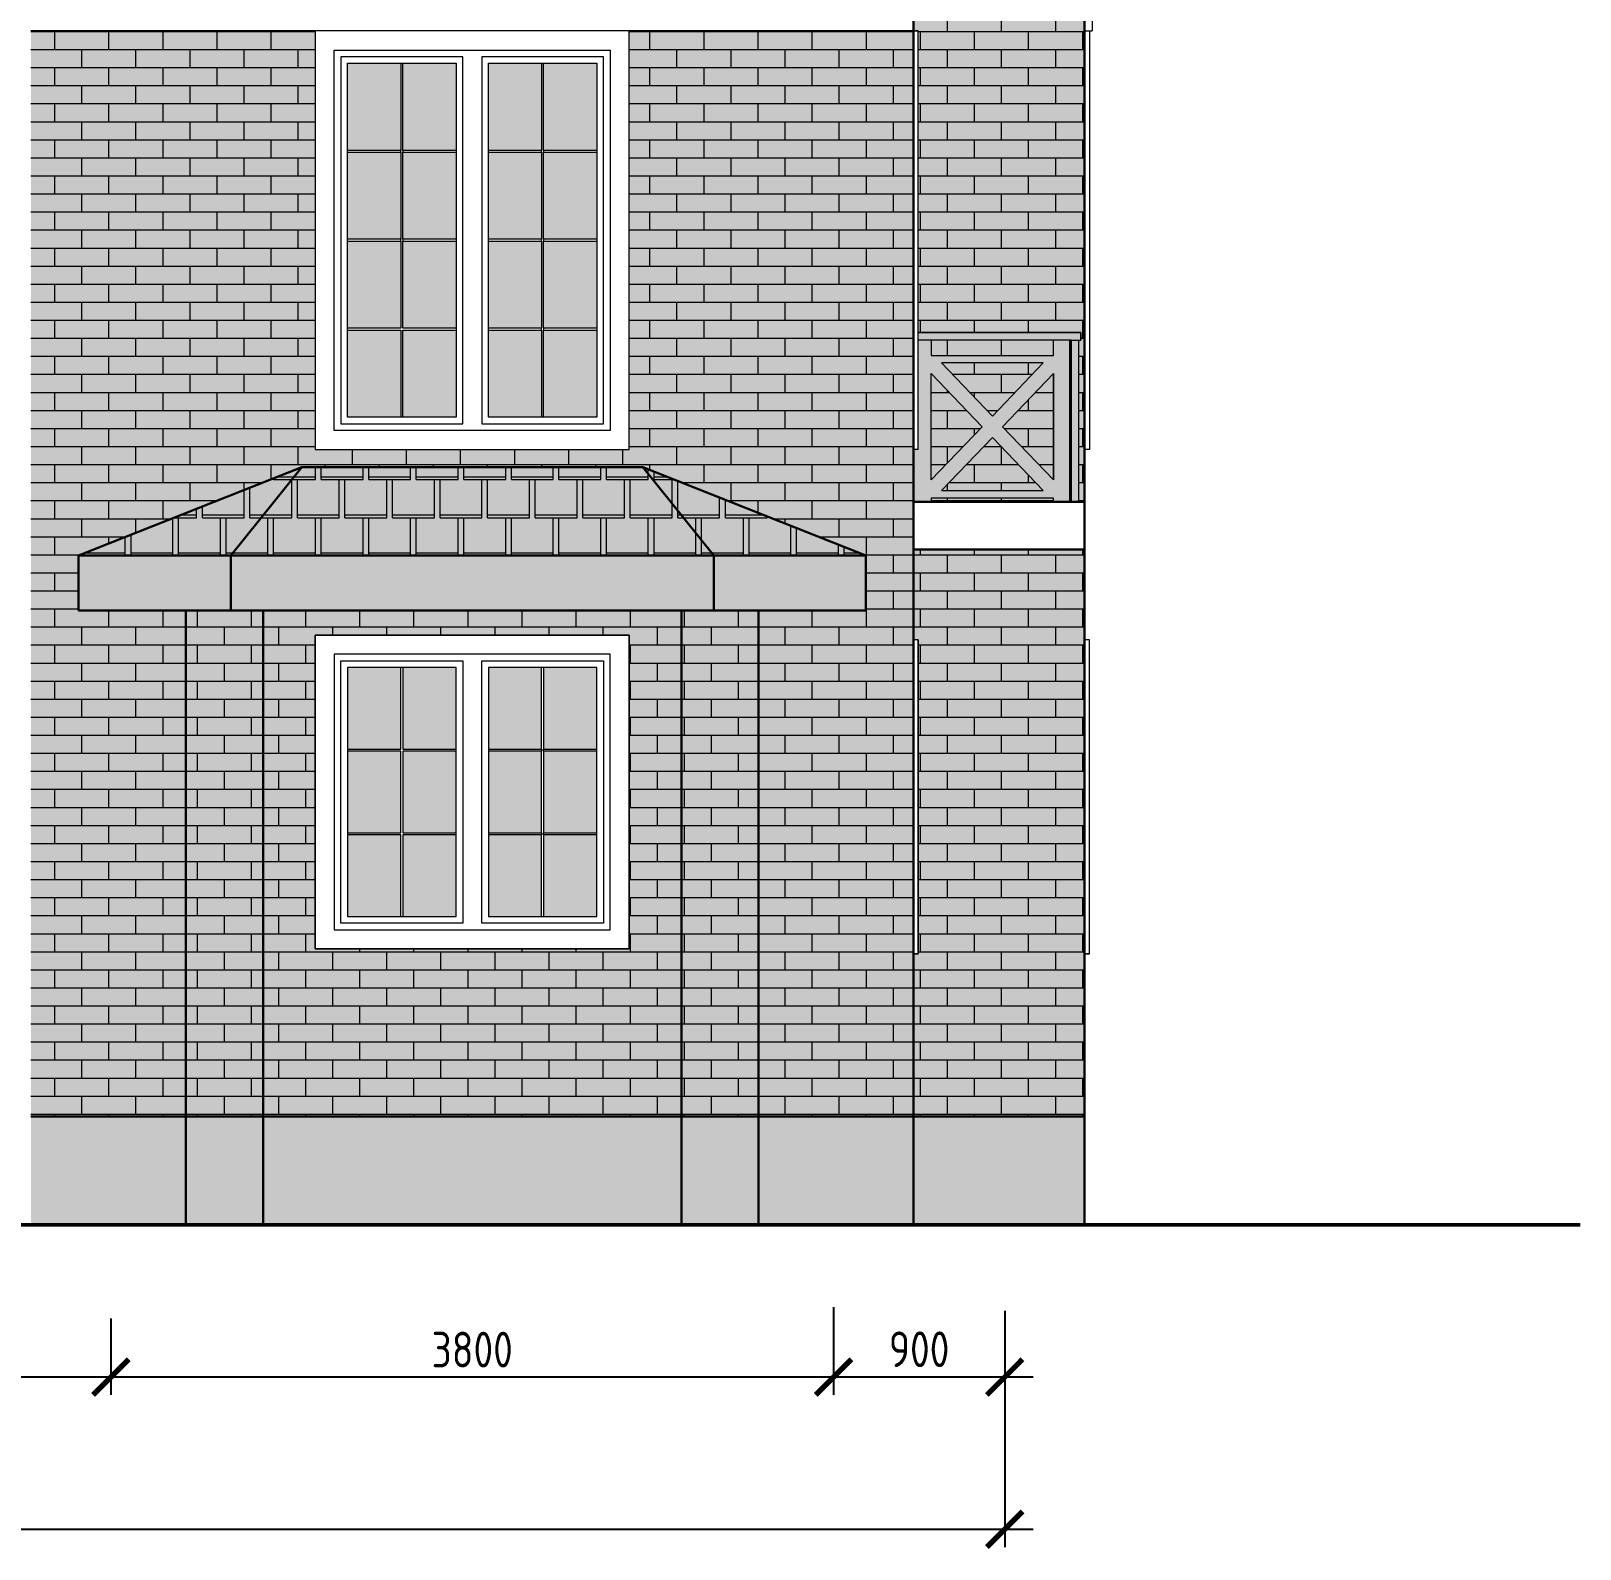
# Model space of a CAD drawing. Header units: millimetres. Extents: x -56498 to 234605, y -296269 to -29969.
# Drawn here: x 216364 to 224509, y -167620 to -159642 of the extents above; entities that cross this region are included whole.
import ezdxf

# ---------------------------------------------------------------- set-up
doc = ezdxf.new("R2010")
doc.units = ezdxf.units.MM
doc.header["$LTSCALE"] = 100
doc.header["$PDMODE"] = 35
for name, color, linetype, lineweight in [('0.3', 7, 'Continuous', 30), ('0.5', 7, 'Continuous', 50), ('Розміри 0.09', 5, 'Continuous', 9), ('Тонкі 0.18', 142, 'Continuous', 18), ('Штрихування 0.09', 253, 'Continuous', 9)]:
    doc.layers.add(name, color=color, linetype=linetype, lineweight=lineweight)
doc.styles.add('GOST 2.304', font='CS_Gost2304.shx')
doc.dimstyles.new('SPDS', dxfattribs={"dimscale": 100, "dimtxt": 2.5, "dimasz": 2.5, "dimexe": 1.25, "dimexo": 0.625, "dimtad": 1, "dimrnd": 0.001, "dimtxsty": 'GOST 2.304', "dimblk": 'ARCHTICK', "dimcen": 2.5, "dimdle": 2, "dimadec": 0, "dimazin": 2, "dimtfac": 0.75, "dimtmove": 1, "dimatfit": 3, "dimfxl": 0, "dimtolj": 1, "dimarcsym": 0})
pattern_1 = [(0, (0.001, -59400), (0, 94.83852), []), (90, (0.001, -59400), (-142.24, 94.83852), [94.83852, -94.83852])]

# ---------------------------------------------------------------- blocks, each defined once
blk = doc.blocks.new('_ArchTick')
at = {"color": 0, "linetype": 'ByBlock', "const_width": 0.15}
blk.add_lwpolyline([(-0.5, -0.5), (0.5, 0.5)], dxfattribs=at)
blk = doc.blocks.new('*D315')
at = {"layer": 'Defpoints', "color": 0, "transparency": 16777216}
for p in [(220584.1, -166302.3), (221484.1, -166320.8), (220584.1, -166716.6)]:
    blk.add_point(p, dxfattribs=at)
at = {"layer": 'Розміри 0.09', "color": 0, "lineweight": -2, "transparency": 16777216}
for p, q in [((220584.1, -166349.2), (220584.1, -166810.3)), ((221484.1, -166367.7), (221484.1, -166810.3)), ((221634.1, -166716.6), (220434.1, -166716.6))]:
    blk.add_line(p, q, dxfattribs=at)
at = {"layer": 'Розміри 0.09', "color": 0, "lineweight": -2, "transparency": 16777216, "xscale": 187.5, "yscale": 187.5, "zscale": 187.5, "rotation": 180}
blk.add_blockref('_ArchTick', (220584.1, -166716.6), dxfattribs=at)
at = {"layer": 'Розміри 0.09', "color": 0, "lineweight": -2, "transparency": 16777216, "xscale": 187.5, "yscale": 187.5, "zscale": 187.5}
blk.add_blockref('_ArchTick', (221484.1, -166716.6), dxfattribs=at)
at = {"layer": 'Розміри 0.09', "color": 0, "transparency": 16777216, "insert": (221034.1, -166570.5), "char_height": 187.5, "attachment_point": 5, "style": 'GOST 2.304'}
blk.add_mtext('\\A1;900', dxfattribs=at)
blk = doc.blocks.new('*D316')
at = {"layer": 'Defpoints', "color": 0, "transparency": 16777216}
for p in [(220584.1, -166302.3), (216784.1, -166362.5), (216784.1, -166716.6)]:
    blk.add_point(p, dxfattribs=at)
at = {"layer": 'Розміри 0.09', "color": 0, "lineweight": -2, "transparency": 16777216}
for p, q in [((220584.1, -166349.2), (220584.1, -166810.3)), ((216784.1, -166409.3), (216784.1, -166810.3)), ((220734.1, -166716.6), (216634.1, -166716.6))]:
    blk.add_line(p, q, dxfattribs=at)
at = {"layer": 'Розміри 0.09', "color": 0, "lineweight": -2, "transparency": 16777216, "xscale": 187.5, "yscale": 187.5, "zscale": 187.5, "rotation": 180}
blk.add_blockref('_ArchTick', (216784.1, -166716.6), dxfattribs=at)
at = {"layer": 'Розміри 0.09', "color": 0, "lineweight": -2, "transparency": 16777216, "xscale": 187.5, "yscale": 187.5, "zscale": 187.5}
blk.add_blockref('_ArchTick', (220584.1, -166716.6), dxfattribs=at)
at = {"layer": 'Розміри 0.09', "color": 0, "transparency": 16777216, "insert": (218684.1, -166572.1), "char_height": 187.5, "attachment_point": 5, "style": 'GOST 2.304'}
blk.add_mtext('\\A1;3800', dxfattribs=at)
blk = doc.blocks.new('*D317')
at = {"layer": 'Defpoints', "color": 0, "transparency": 16777216}
for p in [(214484.1, -166226.5), (216784.1, -166362.5), (214484.1, -166716.6)]:
    blk.add_point(p, dxfattribs=at)
at = {"layer": 'Розміри 0.09', "color": 0, "lineweight": -2, "transparency": 16777216}
for p, q in [((214484.1, -166273.4), (214484.1, -166810.3)), ((216784.1, -166409.3), (216784.1, -166810.3)), ((216934.1, -166716.6), (214334.1, -166716.6))]:
    blk.add_line(p, q, dxfattribs=at)
at = {"layer": 'Розміри 0.09', "color": 0, "lineweight": -2, "transparency": 16777216, "xscale": 187.5, "yscale": 187.5, "zscale": 187.5, "rotation": 180}
blk.add_blockref('_ArchTick', (214484.1, -166716.6), dxfattribs=at)
at = {"layer": 'Розміри 0.09', "color": 0, "lineweight": -2, "transparency": 16777216, "xscale": 187.5, "yscale": 187.5, "zscale": 187.5}
blk.add_blockref('_ArchTick', (216784.1, -166716.6), dxfattribs=at)
at = {"layer": 'Розміри 0.09', "color": 0, "transparency": 16777216, "insert": (215634.1, -166564.8), "char_height": 187.5, "attachment_point": 5, "style": 'GOST 2.304'}
blk.add_mtext('\\A1;2300', dxfattribs=at)
blk = doc.blocks.new('*D321')
at = {"layer": 'Defpoints', "color": 0, "transparency": 16777216}
for p in [(207484.1, -166651), (221484.1, -166651), (221484.1, -167516.6)]:
    blk.add_point(p, dxfattribs=at)
at = {"layer": 'Розміри 0.09', "color": 0, "lineweight": -2, "transparency": 16777216}
for p, q in [((207484.1, -166697.9), (207484.1, -167610.3)), ((221484.1, -166697.9), (221484.1, -167610.3)), ((207334.1, -167516.6), (221634.1, -167516.6))]:
    blk.add_line(p, q, dxfattribs=at)
at = {"layer": 'Розміри 0.09', "color": 0, "lineweight": -2, "transparency": 16777216, "xscale": 187.5, "yscale": 187.5, "zscale": 187.5, "rotation": 180}
blk.add_blockref('_ArchTick', (207484.1, -167516.6), dxfattribs=at)
at = {"layer": 'Розміри 0.09', "color": 0, "lineweight": -2, "transparency": 16777216, "xscale": 187.5, "yscale": 187.5, "zscale": 187.5}
blk.add_blockref('_ArchTick', (221484.1, -167516.6), dxfattribs=at)
at = {"layer": 'Розміри 0.09', "color": 0, "transparency": 16777216, "insert": (213736.7, -167376), "char_height": 187.5, "attachment_point": 5, "style": 'GOST 2.304'}
blk.add_mtext('\\A1;14000', dxfattribs=at)

msp = doc.modelspace()

# ---------------------------------------------------------------- hatches: boundary and pattern name
at = {"layer": 'Тонкі 0.18', "ltscale": 0.75, "true_color": 0xf4ebd8}
h = msp.add_hatch(color=254, dxfattribs=at)
h.paths.add_polyline_path([(221834.137, -161266.617), (221824.157, -161266.617), (221824.157, -162116.595), (221834.137, -162116.595)], flags=16)
h.paths.add_polyline_path([(221740.342, -162096.587), (221097.962, -162096.587), (221097.962, -162116.595), (221740.342, -162116.595)], flags=17)
h.paths.add_polyline_path([(221904.131, -159301.809), (221509.117, -159301.809), (221509.117, -159394.328), (221004.106, -158572.014), (221004.106, -159521.588), (221004.106, -159641.645), (221029.093, -159641.645), (221029.093, -160466.625), (221904.131, -160466.625)])
h.paths.add_polyline_path([(221904.131, -160466.625), (221029.093, -160466.625), (221029.093, -161226.623), (221824.157, -161226.623), (221884.11, -161226.623), (221884.11, -161266.617), (221874.131, -161266.617), (221874.131, -162116.595), (221904.131, -162116.595)])
h.paths.add_polyline_path([(221740.342, -161442.351), (221472.615, -161721.634), (221740.342, -162000.841)], flags=17)
h.paths.add_polyline_path([(221686.917, -161386.599), (221151.387, -161386.599), (221419.114, -161665.882)], flags=17)
h.paths.add_polyline_path([(221740.342, -161266.617), (221097.962, -161266.617), (221097.962, -161346.605), (221740.342, -161346.605)], flags=16)
h.paths.add_polyline_path([(221365.689, -161721.634), (221097.962, -161442.351), (221097.962, -162000.841)], flags=17)
h.paths.add_polyline_path([(221419.114, -161777.385), (221151.387, -162056.593), (221686.917, -162056.593)], flags=17)
h.paths.add_polyline_path([(221904.131, -162366.591), (221004.106, -162366.591), (221004.106, -162841.616), (221029.093, -162841.616), (221029.093, -163641.586), (221904.131, -163641.586)])
h.paths.add_polyline_path([(221904.131, -163641.586), (221029.093, -163641.586), (221029.093, -164491.575), (221029.093, -164491.65), (221004.106, -164491.65), (221004.106, -165346.592), (221904.131, -165346.592)])
h = msp.add_hatch(color=254, dxfattribs=at)
h.paths.add_polyline_path([(221004.106, -159641.645), (219509.117, -159641.645), (219509.117, -160466.625), (221004.106, -160466.625)])
h.paths.add_polyline_path([(221004.106, -160466.625), (219509.117, -160466.625), (219509.117, -161841.616), (217859.158, -161841.616), (217859.083, -161841.616), (217859.083, -160466.625), (216364.106, -160466.625), (216364.106, -165346.592), (217179.145, -165346.592), (217179.145, -165316.592), (217179.145, -162686.817), (216614.095, -162686.817), (216614.095, -162398.08), (217787.649, -161933.459), (219580.551, -161933.459), (220754.106, -162398.08), (220754.106, -162686.817), (220189.067, -162686.817), (220189.067, -165346.592), (221004.106, -165346.592)])
h.paths.add_polyline_path([(217859.083, -159641.645), (216364.106, -159641.645), (216364.106, -160466.625), (217859.083, -160466.625)])
at = {"layer": 'Тонкі 0.18', "ltscale": 0.75, "true_color": 0xa64f21}
h = msp.add_hatch(color=34, dxfattribs=at)
h.paths.add_polyline_path([(219580.551, -161933.459), (217787.649, -161933.459), (217414.095, -162398.08), (217454.266, -162398.08), (219913.935, -162398.08), (219954.106, -162398.08)])
h.paths.add_polyline_path([(217787.649, -161933.459), (216614.095, -162398.08), (217414.095, -162398.08)])
h.paths.add_polyline_path([(219580.551, -161933.459), (219954.106, -162398.08), (220754.106, -162398.08)])
at = {"layer": 'Тонкі 0.18', "ltscale": 0.75, "true_color": 0xf4ebd8}
h = msp.add_hatch(color=254, dxfattribs=at)
h.paths.add_polyline_path([(217584.147, -162686.817), (217179.145, -162686.817), (217179.145, -163641.586), (217584.147, -163641.586)])
h.paths.add_polyline_path([(220189.067, -162686.817), (219784.065, -162686.817), (219784.065, -163641.586), (220189.067, -163641.586)])
h.paths.add_polyline_path([(219784.065, -162686.817), (217584.147, -162686.817), (217584.147, -163641.586), (217859.083, -163641.586), (217859.083, -162816.569), (219509.117, -162816.569), (219509.117, -163641.586), (219784.065, -163641.586)])
h.paths.add_polyline_path([(219784.065, -163641.586), (219509.117, -163641.586), (219509.117, -164466.528), (219509.117, -164466.603), (217859.083, -164466.603), (217859.083, -163641.586), (217584.147, -163641.586), (217584.147, -165316.592), (217584.147, -165346.592), (219784.065, -165346.592)])
h.paths.add_polyline_path([(220189.067, -163641.586), (219784.065, -163641.586), (219784.065, -165346.592), (220189.067, -165346.592)])
h.paths.add_polyline_path([(217584.147, -163641.586), (217179.145, -163641.586), (217179.145, -165316.592), (217179.145, -165346.592), (217584.147, -165346.592), (217584.147, -165316.592)])
at = {"layer": 'Тонкі 0.18', "ltscale": 0.75, "true_color": 0xcfd0cf}
h = msp.add_hatch(color=254, dxfattribs=at)
h.paths.add_polyline_path([(221904.131, -165346.592), (221004.106, -165346.592), (221004.106, -165916.577), (221904.131, -165916.577)])
h.paths.add_polyline_path([(221004.106, -165346.592), (220189.067, -165346.592), (220189.067, -165916.577), (221004.106, -165916.577)])
h.paths.add_polyline_path([(220189.067, -165346.592), (219784.065, -165346.592), (219784.065, -165916.577), (220189.067, -165916.577)])
h.paths.add_polyline_path([(219784.065, -165346.592), (217584.147, -165346.592), (217584.147, -165916.577), (219784.065, -165916.577)])
h.paths.add_polyline_path([(217584.147, -165346.592), (217179.145, -165346.592), (217179.145, -165916.577), (217584.147, -165916.577)])
h.paths.add_polyline_path([(217179.145, -165346.592), (216364.106, -165346.592), (216364.106, -165916.577), (216559.091, -165916.577), (217179.145, -165916.577)])
h.paths.add_polyline_path([(215014.106, -165346.592), (213954.154, -165346.592), (213954.154, -165741.594), (213954.154, -165916.577), (215014.106, -165916.577)])
h.paths.add_polyline_path([(212604.154, -165346.592), (211789.115, -165346.592), (211789.115, -165916.577), (212604.154, -165916.577)])
h.paths.add_polyline_path([(211789.115, -165346.592), (211384.113, -165346.592), (211384.113, -165916.577), (211789.115, -165916.577)])
h.paths.add_polyline_path([(211384.113, -165346.592), (209184.195, -165346.592), (209184.195, -165916.577), (211384.113, -165916.577)])
h.paths.add_polyline_path([(209184.195, -165346.592), (208779.193, -165346.592), (208779.193, -165916.577), (209184.195, -165916.577)])
h.paths.add_polyline_path([(208779.193, -165346.592), (207964.154, -165346.592), (207964.154, -165916.577), (208779.193, -165916.577)])
h.paths.add_polyline_path([(207964.154, -165346.592), (207064.129, -165346.592), (207064.129, -165916.577), (207964.154, -165916.577)])
at = {"layer": 'Штрихування 0.09', "ltscale": 0.75}
h = msp.add_hatch(dxfattribs=at)
h.set_pattern_fill('AR-BRSTD', color=256, scale=1.4, style=0)
h.set_pattern_definition(pattern_1)
h.paths.add_polyline_path([(221740.342, -162096.587), (221097.962, -162096.587), (221097.962, -162116.595), (221740.342, -162116.595)], flags=17)
h.paths.add_polyline_path([(221904.131, -159301.809), (221509.117, -159301.809), (221509.117, -159394.328), (221004.106, -158572.014), (221004.106, -159521.588), (221004.106, -159641.645), (221029.093, -159641.645), (221029.093, -160466.625), (221904.131, -160466.625)])
h.paths.add_polyline_path([(221904.131, -160466.625), (221029.093, -160466.625), (221029.093, -161226.623), (221824.157, -161226.623), (221884.11, -161226.623), (221884.11, -161266.617), (221874.131, -161266.617), (221874.131, -162116.595), (221904.131, -162116.595)])
h.paths.add_polyline_path([(221740.342, -161442.351), (221472.615, -161721.634), (221740.342, -162000.841)], flags=17)
h.paths.add_polyline_path([(221686.917, -161386.599), (221151.387, -161386.599), (221419.114, -161665.882)], flags=17)
h.paths.add_polyline_path([(221740.342, -161266.617), (221097.962, -161266.617), (221097.962, -161346.605), (221740.342, -161346.605)], flags=16)
h.paths.add_polyline_path([(221365.689, -161721.634), (221097.962, -161442.351), (221097.962, -162000.841)], flags=17)
h.paths.add_polyline_path([(221419.114, -161777.385), (221151.387, -162056.593), (221686.917, -162056.593)], flags=17)
h.paths.add_polyline_path([(221904.131, -162366.591), (221004.106, -162366.591), (221004.106, -162841.616), (221029.093, -162841.616), (221029.093, -163641.586), (221904.131, -163641.586)])
h.paths.add_polyline_path([(221904.131, -163641.586), (221029.093, -163641.586), (221029.093, -164491.575), (221029.093, -164491.65), (221004.106, -164491.65), (221004.106, -165346.592), (221904.131, -165346.592)])
at = {"layer": 'Штрихування 0.09'}
h = msp.add_hatch(dxfattribs=at)
h.set_pattern_fill('AR-BRSTD', color=256, scale=1.4, style=0)
h.set_pattern_definition(pattern_1)
h.paths.add_polyline_path([(221004.106, -159641.645), (219509.117, -159641.645), (219509.117, -160466.625), (221004.106, -160466.625)])
h.paths.add_polyline_path([(221004.106, -160466.625), (219509.117, -160466.625), (219509.117, -161841.616), (217859.158, -161841.616), (217859.083, -161841.616), (217859.083, -160466.625), (216364.106, -160466.625), (216364.106, -165346.592), (217179.145, -165346.592), (217179.145, -165316.592), (217179.145, -162686.817), (216614.095, -162686.817), (216614.095, -162398.08), (217787.649, -161933.459), (219580.551, -161933.459), (220754.106, -162398.08), (220754.106, -162686.817), (220189.067, -162686.817), (220189.067, -165346.592), (221004.106, -165346.592)])
h.paths.add_polyline_path([(217859.083, -159641.645), (216364.106, -159641.645), (216364.106, -160466.625), (217859.083, -160466.625)])
msp.add_hatch(color=256, dxfattribs=at).paths.add_polyline_path([(218634.127, -159776.635), (218734.149, -159776.635), (218734.149, -159776.935), (218634.127, -159776.935), (218634.127, -159776.635)], flags=0)
h = msp.add_hatch(color=7, dxfattribs=at)
h.set_gradient(color1=(209, 255, 255), color2=(250, 255, 255), one_color=1, tint=0.99, name='CYLINDER')
h.paths.add_polyline_path([(219339.086, -159811.601), (219059.128, -159811.601), (219059.128, -160269.094), (219339.086, -160269.094)])
h.paths.add_polyline_path([(219049.149, -159811.601), (218769.116, -159811.601), (218769.116, -160269.094), (219049.149, -160269.094)])
h.paths.add_polyline_path([(219049.149, -160279.148), (218769.116, -160279.148), (218769.116, -160736.641), (219049.149, -160736.641)])
h.paths.add_polyline_path([(219339.086, -160279.148), (219059.128, -160279.148), (219059.128, -160736.641), (219339.086, -160736.641)])
h.paths.add_polyline_path([(219339.086, -160746.62), (219059.128, -160746.62), (219059.128, -161204.113), (219339.086, -161204.113)])
h.paths.add_polyline_path([(219049.149, -160746.62), (218769.116, -160746.62), (218769.116, -161204.113), (219049.149, -161204.113)])
h.paths.add_polyline_path([(219049.149, -161214.093), (218769.116, -161214.093), (218769.116, -161671.585), (219049.149, -161671.585)])
h.paths.add_polyline_path([(219339.086, -161214.093), (219059.128, -161214.093), (219059.128, -161671.585), (219339.086, -161671.585)])
h.paths.add_polyline_path([(218599.085, -161214.093), (218319.127, -161214.093), (218319.127, -161671.585), (218599.085, -161671.585)])
h.paths.add_polyline_path([(218309.147, -161214.093), (218029.114, -161214.093), (218029.114, -161671.585), (218309.147, -161671.585)])
h.paths.add_polyline_path([(218309.147, -160746.62), (218029.114, -160746.62), (218029.114, -161204.113), (218309.147, -161204.113)])
h.paths.add_polyline_path([(218599.085, -160746.62), (218319.127, -160746.62), (218319.127, -161204.113), (218599.085, -161204.113)])
h.paths.add_polyline_path([(218599.085, -160279.148), (218319.127, -160279.148), (218319.127, -160736.641), (218599.085, -160736.641)])
h.paths.add_polyline_path([(218309.147, -160279.148), (218029.114, -160279.148), (218029.114, -160736.641), (218309.147, -160736.641)])
h.paths.add_polyline_path([(218309.147, -159811.601), (218029.114, -159811.601), (218029.114, -160269.094), (218309.147, -160269.094)])
h.paths.add_polyline_path([(218599.085, -159811.601), (218319.127, -159811.601), (218319.127, -160269.094), (218599.085, -160269.094)])
at = {"layer": 'Штрихування 0.09', "true_color": 0x8f4e35}
h = msp.add_hatch(color=27, dxfattribs=at)
h.paths.add_polyline_path([(221029.093, -161226.623), (221824.157, -161226.623), (221884.11, -161226.623), (221884.11, -161266.617), (221824.157, -161266.617), (221029.093, -161266.617)])
h.paths.add_polyline_path([(221029.093, -161266.617), (221097.962, -161266.617), (221097.962, -161346.605), (221740.342, -161346.605), (221740.342, -161266.617), (221824.157, -161266.617), (221824.157, -162116.592), (221740.342, -162116.592), (221740.342, -162096.587), (221097.962, -162096.587), (221097.962, -162116.592), (221004.106, -162116.592), (221004.106, -161841.616), (221029.093, -161841.616)])
h.paths.add_polyline_path([(221097.962, -161442.351), (221097.962, -162000.841), (221365.689, -161721.634)], flags=16)
h.paths.add_polyline_path([(221151.387, -161386.599), (221419.114, -161665.882), (221686.917, -161386.599)], flags=16)
h.paths.add_polyline_path([(221419.114, -161777.385), (221151.387, -162056.593), (221686.917, -162056.593)], flags=16)
h.paths.add_polyline_path([(221472.615, -161721.634), (221740.342, -162000.841), (221740.342, -161442.351)], flags=16)
h.paths.add_polyline_path([(221834.137, -161266.617), (221874.131, -161266.617), (221874.131, -162116.592), (221834.137, -162116.592)])
at = {"layer": 'Штрихування 0.09', "ltscale": 0.75}
h = msp.add_hatch(dxfattribs=at)
h.set_pattern_fill('SQSHNGLE', color=256, scale=500, style=0, pattern_type=2)
h.set_pattern_definition([(0, (42015, -59400), (125, 200), [220, -30]), (0, (42015, -59385), (125, 200), [220, -30]), (90, (42235, -59400), (-125, 200), [200, -200]), (90, (42265, -59400), (-125, 200), [200, -200])])
h.paths.add_polyline_path([(219580.551, -161933.459), (217787.649, -161933.459), (217414.095, -162398.08), (217454.266, -162398.08), (219913.935, -162398.08), (219954.106, -162398.08)])
h.paths.add_polyline_path([(217787.649, -161933.459), (216614.095, -162398.08), (217414.095, -162398.08)])
h.paths.add_polyline_path([(219580.551, -161933.459), (219954.106, -162398.08), (220754.106, -162398.08)])
at = {"layer": 'Штрихування 0.09', "true_color": 0xa64517}
h = msp.add_hatch(color=34, dxfattribs=at)
h.paths.add_polyline_path([(220754.106, -162398.08), (219954.106, -162398.08), (219954.106, -162686.817), (220754.106, -162686.817)])
h.paths.add_polyline_path([(219954.106, -162398.08), (219913.935, -162398.08), (217454.341, -162398.08), (217414.095, -162398.08), (217414.095, -162686.817), (219954.106, -162686.817)])
h.paths.add_polyline_path([(217414.095, -162398.08), (216614.095, -162398.08), (216614.095, -162686.817), (217414.095, -162686.817)])
at = {"layer": 'Штрихування 0.09', "ltscale": 0.75}
h = msp.add_hatch(dxfattribs=at)
h.set_pattern_fill('AR-BRSTD', color=256, scale=1.4, style=0)
h.set_pattern_definition([(0, (42000, -59400), (0, 94.83852), []), (90, (42000, -59400), (-142.24, 94.83852), [94.83852, -94.83852])])
h.paths.add_polyline_path([(217584.147, -162686.817), (217179.145, -162686.817), (217179.145, -163641.586), (217584.147, -163641.586)])
h.paths.add_polyline_path([(220189.067, -162686.817), (219784.065, -162686.817), (219784.065, -163641.586), (220189.067, -163641.586)])
h.paths.add_polyline_path([(219784.065, -162686.817), (217584.147, -162686.817), (217584.147, -163641.586), (217859.083, -163641.586), (217859.083, -162816.569), (219509.117, -162816.569), (219509.117, -163641.586), (219784.065, -163641.586)])
h.paths.add_polyline_path([(219784.065, -163641.586), (219509.117, -163641.586), (219509.117, -164466.528), (219509.117, -164466.603), (217859.083, -164466.603), (217859.083, -163641.586), (217584.147, -163641.586), (217584.147, -165316.592), (217584.147, -165346.592), (219784.065, -165346.592)])
h.paths.add_polyline_path([(220189.067, -163641.586), (219784.065, -163641.586), (219784.065, -165346.592), (220189.067, -165346.592)])
h.paths.add_polyline_path([(217584.147, -163641.586), (217179.145, -163641.586), (217179.145, -165316.592), (217179.145, -165346.592), (217584.147, -165346.592), (217584.147, -165316.592)])
at = {"layer": 'Штрихування 0.09'}
h = msp.add_hatch(color=7, dxfattribs=at)
h.set_gradient(color1=(209, 255, 255), color2=(250, 255, 255), one_color=1, tint=0.99, name='CYLINDER')
h.paths.add_polyline_path([(219339.086, -162986.6), (219059.128, -162986.6), (219059.128, -163416.554), (219339.086, -163416.554)])
h.paths.add_polyline_path([(219049.149, -162986.6), (218769.116, -162986.6), (218769.116, -163416.554), (219049.149, -163416.554)])
h.paths.add_polyline_path([(219049.149, -163426.534), (218769.116, -163426.534), (218769.116, -163856.563), (219049.149, -163856.563)])
h.paths.add_polyline_path([(219339.086, -163426.534), (219059.128, -163426.534), (219059.128, -163856.563), (219339.086, -163856.563)])
h.paths.add_polyline_path([(219339.086, -163866.543), (219059.128, -163866.543), (219059.128, -164296.572), (219339.086, -164296.572)])
h.paths.add_polyline_path([(219049.149, -163866.543), (218769.116, -163866.543), (218769.116, -164296.572), (219049.149, -164296.572)])
h.paths.add_polyline_path([(218599.085, -163866.543), (218319.127, -163866.543), (218319.127, -164296.572), (218599.085, -164296.572)])
h.paths.add_polyline_path([(218309.147, -163866.543), (218029.114, -163866.543), (218029.114, -164296.572), (218309.147, -164296.572)])
h.paths.add_polyline_path([(218309.147, -163426.534), (218029.114, -163426.534), (218029.114, -163856.563), (218309.147, -163856.563)])
h.paths.add_polyline_path([(218599.085, -163426.534), (218319.127, -163426.534), (218319.127, -163856.563), (218599.085, -163856.563)])
h.paths.add_polyline_path([(218599.085, -162986.6), (218319.127, -162986.6), (218319.127, -163416.554), (218599.085, -163416.554)])
h.paths.add_polyline_path([(218309.147, -162986.6), (218029.114, -162986.6), (218029.114, -163416.554), (218309.147, -163416.554)])
at = {"layer": 'Штрихування 0.09', "ltscale": 0.75}
h = msp.add_hatch(dxfattribs=at)
h.set_pattern_fill('FLGSTONE', scale=1000, angle=30, style=0, pattern_type=2)
h.set_pattern_definition([(30, (42000, -59400), (-500, 866.0254), [200, -800]), (30, (42635.5, -58940.7), (-500, 866.0254), [180, -820]), (30, (42632.8, -58896.1), (-500, 866.0254), [160, -840]), (30, (42171.8, -58977.5), (-500, 866.0254), [120, -40, 80, -760]), (30, (41850, -59140.2), (-500, 866.0254), [60, -840, 60, -40]), (30, (42169.1, -58932.9), (-500, 866.0254), [200, -800]), (30, (42626.7, -58645.6), (-500, 866.0254), [140, -860]), (30, (42131.1, -58747), (-500, 866.0254), [140, -40, 260, -560]), (30, (42128.4, -58702.3), (-500, 866.0254), [240, -40, 60, -40, 40, -580]), (30, (41957.1, -58685.7), (-500, 866.0254), [100, -900]), (30, (41937.1, -58651.1), (-500, 866.0254), [120, -880]), (30, (42100.3, -58533.8), (-500, 866.0254), [100, -900]), (30, (41743.9, -58716.5), (-500, 866.0254), [100, -900]), (30, (42080.3, -58499.1), (-500, 866.0254), [120, -880]), (30, (41689.3, -58701.8), (-500, 866.0254), [120, -880]), (30, (41797.8, -58569.9), (-500, 866.0254), [240, -240, 80, -40, 120, -280]), (30, (41777.8, -58535.2), (-500, 866.0254), [240, -240, 240, -280]), (30, (41520, -58568.6), (-500, 866.0254), [200, -800]), (120, (42000, -59400), (-866.0254, -500), [300, -540, 120, -40]), (120, (42173.2, -59300), (-866.0254, -500), [160, -600, 200, -40]), (120, (42207.8, -59280), (-866.0254, -500), [160, -600, 60, -40, 100, -40]), (120, (42134.5, -58952.9), (-866.0254, -500), [60, -940]), (120, (42169.1, -58932.9), (-866.0254, -500), [60, -940]), (120, (42093.7, -58722.3), (-866.0254, -500), [100, -900]), (120, (42128.4, -58702.3), (-866.0254, -500), [100, -900]), (120, (42390.3, -59036.1), (-866.0254, -500), [160, -460, 340, -40]), (120, (42342.3, -58832.9), (-866.0254, -500), [180, -820]), (120, (42376.9, -58812.9), (-866.0254, -500), [180, -820]), (120, (42355.7, -59056.1), (-866.0254, -500), [160, -440, 100, -40, 220, -40]), (120, (42178.9, -58349.9), (-866.0254, -500), [180, -820]), (120, (42193.5, -58295.2), (-866.0254, -500), [160, -840]), (120, (42598.2, -58916.1), (-866.0254, -500), [80, -920]), (120, (42632.8, -58896.1), (-866.0254, -500), [80, -340, 280, -300]), (120, (42457.5, -58512.3), (-866.0254, -500), [280, -720]), (120, (42592.1, -58665.6), (-866.0254, -500), [160, -840]), (120, (42626.7, -58645.6), (-866.0254, -500), [160, -840]), (120, (42771.4, -58816.1), (-866.0254, -500), [180, -560, 220, -40]), (75, (41700, -58880.4), (-500, 866.0253), [169.7056, -1244.508]), (75, (41881.96, -59075.55), (-500, 866.0253), [169.7056, -1244.508]), (75, (41926.6, -59072.9), (-500, 866.0253), [169.7056, -1244.508]), (75, (42090.5, -59116.8), (-500, 866.0253), [169.7056, -1244.508]), (75, (42127.85, -59141.44), (-500, 866.0253), [169.7056, -1244.058]), (75, (42568.9, -59025.36), (-500, 866.0253), [113.137, -1301.0765]), (75, (42592.8, -58826.8), (-500, 866.0253), [141.4213, -1272.792]), (75, (42555.5, -58802.15), (-500, 866.0253), [141.4213, -1272.792]), (75, (42492.1, -58492.35), (-500, 866.0253), [254.5584, -1159.655]), (75, (42546.74, -58507), (-500, 866.0253), [84.853, -1329.3607]), (75, (42613.54, -59022.7), (-500, 866.0253), [84.853, -1329.3607]), (75, (42078.4, -58615.74), (-500, 866.0253), [84.853, -1329.3607]), (75, (42041.05, -58591.1), (-500, 866.0253), [56.5685, -1357.645]), (165, (41912.5, -58688.4), (-866.0253, -500), [84.853, -1329.3607]), (165, (41937.1, -58651.1), (-866.0253, -500), [113.137, -1301.0765]), (345, (42421.4, -58209.86), (866.0253, 500), [141.4213, -1272.792]), (345, (41926.6, -59072.9), (866.0253, 500), [169.7056, -1244.508]), (345, (41901.96, -59110.2), (866.0253, 500), [197.99, -1216.2237]), (345, (41580, -58672.54), (866.0253, 500), [113.137, -1301.0765]), (236.56505, (42355.7, -59056.08), (-866.0254, -500), [268.33, -1967.738]), (236.56505, (42375.7, -59090.7), (-866.0254, -500), [268.33, -1967.738]), (183.43495, (42101.77, -58856.27), (-866.0254, -500), [134.16, -44.72, 223.61, -1833.578]), (183.43495, (42104.45, -58900.9), (-866.0254, -500), [134.16, -44.72, 223.61, -1833.578]), (183.43495, (42588.9, -59060), (-866.0254, -500), [178.8854, -2057.1826]), (183.43495, (42568.9, -59025.36), (-866.0254, -500), [178.8854, -2057.1826]), (183.43495, (42558.2, -58846.8), (-866.0254, -500), [178.8854, -2057.1826]), (183.43495, (42555.5, -58802.15), (-866.0254, -500), [178.8854, -2057.1826]), (93.43495, (41923.2, -58867), (-500, 866.0254), [178.8854, -2057.1826]), (93.43495, (41967.85, -58864.3), (-500, 866.0254), [178.8854, -2057.1826]), (93.43495, (42221.6, -58463.8), (-500, 866.0254), [134.16, -2101.908]), (93.43495, (42139.1, -58880.9), (-500, 866.0254), [134.16, -2101.908]), (93.43495, (42101.77, -58856.27), (-500, 866.0254), [134.16, -2101.908]), (93.43495, (42184.26, -58439.14), (-500, 866.0254), [89.4427, -2146.6253]), (326.56505, (42186.94, -58483.8), (500, -866.0254), [178.8854, -2057.1826]), (326.56505, (42221.6, -58463.8), (500, -866.0254), [178.8854, -2057.1826])])
h.paths.add_polyline_path([(221904.131, -165346.592), (221004.106, -165346.592), (221004.106, -165916.577), (221904.131, -165916.577)])
h.paths.add_polyline_path([(221004.106, -165346.592), (220189.067, -165346.592), (220189.067, -165916.577), (221004.106, -165916.577)])
h.paths.add_polyline_path([(220189.067, -165346.592), (219784.065, -165346.592), (219784.065, -165916.577), (220189.067, -165916.577)])
h.paths.add_polyline_path([(219784.065, -165346.592), (217584.147, -165346.592), (217584.147, -165916.577), (219784.065, -165916.577)])
h.paths.add_polyline_path([(217584.147, -165346.592), (217179.145, -165346.592), (217179.145, -165916.577), (217584.147, -165916.577)])
h.paths.add_polyline_path([(217179.145, -165346.592), (216364.106, -165346.592), (216364.106, -165916.577), (216559.091, -165916.577), (217179.145, -165916.577)])
h.paths.add_polyline_path([(215014.106, -165346.592), (213954.154, -165346.592), (213954.154, -165741.594), (213954.154, -165916.577), (215014.106, -165916.577)])
h.paths.add_polyline_path([(212604.154, -165346.592), (211789.115, -165346.592), (211789.115, -165916.577), (212604.154, -165916.577)])
h.paths.add_polyline_path([(211789.115, -165346.592), (211384.113, -165346.592), (211384.113, -165916.577), (211789.115, -165916.577)])
h.paths.add_polyline_path([(211384.113, -165346.592), (209184.195, -165346.592), (209184.195, -165916.577), (211384.113, -165916.577)])
h.paths.add_polyline_path([(209184.195, -165346.592), (208779.193, -165346.592), (208779.193, -165916.577), (209184.195, -165916.577)])
h.paths.add_polyline_path([(208779.193, -165346.592), (207964.154, -165346.592), (207964.154, -165916.577), (208779.193, -165916.577)])
h.paths.add_polyline_path([(207964.154, -165346.592), (207064.129, -165346.592), (207064.129, -165916.577), (207964.154, -165916.577)])

# ---------------------------------------------------------------- linework, layer by layer
for p, q in [((216364.106, -159641.645), (217859.083, -159641.645)), ((216559.091, -165916.577), (214484.13, -165916.577))]:
    msp.add_line(p, q)
at = {"layer": '0.3'}
for p, q in [((221004.106, -159641.645), (221004.106, -158572.014)), ((221904.131, -159301.809), (221904.131, -164266.618)), ((221904.131, -159301.809), (221904.131, -165916.577)), ((221004.106, -159521.588), (221004.106, -159641.645)), ((221004.106, -159641.645), (221004.106, -165916.577)), ((221004.106, -165916.577), (221004.106, -159641.645)), ((217787.649, -161933.459), (216614.095, -162398.08)), ((216614.095, -162398.08), (217787.649, -161933.459)), ((217787.649, -161933.459), (216614.095, -162398.08)), ((217787.649, -161933.459), (217414.095, -162398.08)), ((217414.095, -162398.08), (217787.649, -161933.459)), ((217414.095, -162398.08), (217787.649, -161933.459)), ((217787.649, -161933.459), (219580.551, -161933.459)), ((219580.551, -161933.459), (217787.649, -161933.459)), ((217787.649, -161933.459), (219580.551, -161933.459)), ((219580.551, -161933.459), (219954.106, -162398.08)), ((219580.551, -161933.459), (220754.106, -162398.08)), ((219954.106, -162398.08), (219580.551, -161933.459)), ((220754.106, -162398.08), (219580.551, -161933.459)), ((219954.106, -162398.08), (219580.551, -161933.459)), ((219580.551, -161933.459), (220754.106, -162398.08)), ((221004.106, -162116.595), (221904.131, -162116.595)), ((221904.131, -162116.595), (221004.106, -162116.595)), ((221904.131, -162316.591), (221904.131, -162166.595)), ((216614.095, -162398.08), (217454.266, -162398.08)), ((216614.095, -162686.817), (216614.095, -162398.08)), ((216614.095, -162398.08), (217454.266, -162398.08)), ((217414.095, -162398.08), (217414.095, -162686.817)), ((219913.935, -162398.08), (217454.341, -162398.08)), ((219913.935, -162398.08), (217454.341, -162398.08)), ((220754.106, -162398.08), (219913.935, -162398.08)), ((220754.106, -162398.08), (219913.935, -162398.08)), ((219954.106, -162398.08), (219954.106, -162686.817)), ((220754.106, -162686.817), (220754.106, -162398.08)), ((221004.106, -162366.591), (221904.131, -162366.591)), ((221904.131, -162366.591), (221004.106, -162366.591)), ((216614.095, -162686.817), (220754.106, -162686.817)), ((217179.145, -162686.817), (217179.145, -165316.592)), ((217584.147, -165316.592), (217584.147, -162686.817)), ((219784.065, -165916.577), (219784.065, -162686.817)), ((220189.067, -165916.577), (220189.067, -162686.817)), ((220189.067, -162686.817), (220189.067, -165916.577)), ((220189.067, -165916.577), (220189.067, -162686.817)), ((217179.145, -165916.577), (217179.145, -165316.592)), ((217179.145, -165316.592), (217179.145, -165916.577)), ((217179.145, -165916.577), (217179.145, -165316.592)), ((217584.147, -165916.577), (217584.147, -165316.592)), ((217584.147, -165316.592), (217584.147, -165916.577)), ((217584.147, -165916.577), (217584.147, -165316.592)), ((221904.131, -165346.592), (216364.106, -165346.592))]:
    msp.add_line(p, q, dxfattribs=at)
at = {"layer": '0.5'}
for p, q in [((224509.11, -165916.577), (204459.15, -165916.577)), ((205659.15, -165916.577), (224509.11, -165916.577))]:
    msp.add_line(p, q, dxfattribs=at)
at = {"layer": 'Тонкі 0.18'}
for p, q in [((221029.093, -159641.645), (216364.106, -159641.645)), ((217859.083, -159641.645), (217859.083, -161841.616)), ((217859.158, -159641.645), (217859.158, -161841.616)), ((219509.117, -161841.616), (219509.117, -159641.645)), ((219509.117, -159641.645), (221029.093, -159641.645)), ((219509.117, -161841.616), (219509.117, -159641.645)), ((217959.106, -161741.593), (217959.106, -159741.593)), ((217959.106, -159741.593), (219409.095, -159741.593)), ((219409.095, -159741.593), (219409.095, -161741.593)), ((221884.11, -161226.623), (221029.093, -161226.623)), ((221029.093, -161226.623), (221824.157, -161226.623)), ((221824.157, -161266.617), (221029.093, -161266.617)), ((221740.342, -161266.617), (221097.962, -161266.617)), ((221097.962, -161266.617), (221097.962, -161346.605)), ((221097.962, -161266.617), (221097.962, -161346.605)), ((221740.342, -161346.605), (221740.342, -161266.617)), ((221740.342, -161346.605), (221740.342, -161266.617)), ((221824.157, -161226.623), (221884.11, -161226.623)), ((221834.137, -161266.617), (221824.157, -161266.617)), ((221824.157, -161266.617), (221824.157, -162116.595)), ((221824.157, -161266.617), (221824.157, -162116.595)), ((221824.157, -161266.617), (221884.11, -161266.617)), ((221834.137, -162116.595), (221834.137, -161266.617)), ((221834.137, -161266.617), (221834.137, -162116.595)), ((221874.131, -162116.592), (221874.131, -161266.617)), ((221874.131, -161266.617), (221884.11, -161266.617)), ((221884.11, -161266.617), (221884.11, -161226.623)), ((221884.11, -161226.623), (221884.11, -161266.617)), ((221097.962, -161346.605), (221740.342, -161346.605)), ((221097.962, -161346.605), (221740.342, -161346.605)), ((221419.114, -161665.882), (221151.387, -161386.599)), ((221686.917, -161386.599), (221151.387, -161386.599)), ((221151.387, -161386.599), (221419.114, -161665.882)), ((221686.917, -161386.599), (221419.114, -161665.882)), ((221419.114, -161665.882), (221686.917, -161386.599)), ((221097.962, -161442.351), (221365.689, -161721.634)), ((221097.962, -162000.841), (221097.962, -161442.351)), ((221365.689, -161721.634), (221097.962, -161442.351)), ((221472.615, -161721.634), (221740.342, -161442.351)), ((221740.342, -161442.351), (221472.615, -161721.634)), ((221740.342, -161442.351), (221740.342, -162000.841)), ((221740.342, -162000.841), (221740.342, -161442.351)), ((219409.095, -161741.593), (217959.106, -161741.593)), ((221365.689, -161721.634), (221097.962, -162000.841)), ((221097.962, -162000.841), (221365.689, -161721.634)), ((221740.342, -162000.841), (221472.615, -161721.634)), ((221472.615, -161721.634), (221740.342, -162000.841)), ((221151.387, -162056.593), (221419.114, -161777.385)), ((221419.114, -161777.385), (221151.387, -162056.593)), ((221419.114, -161777.385), (221686.917, -162056.593)), ((221686.917, -162056.593), (221419.114, -161777.385)), ((217859.083, -161841.616), (219509.117, -161841.616)), ((217859.158, -161841.616), (219509.117, -161841.616)), ((221151.387, -162056.593), (221686.917, -162056.593)), ((221740.342, -162096.587), (221097.962, -162096.587)), ((221097.962, -162096.587), (221097.962, -162116.595)), ((221097.962, -162096.587), (221097.962, -162116.595)), ((221740.342, -162096.587), (221097.962, -162096.587)), ((221740.342, -162116.595), (221740.342, -162096.587)), ((221740.342, -162116.595), (221740.342, -162096.587)), ((219509.117, -162816.569), (217859.083, -162816.569)), ((217859.083, -162816.569), (217859.083, -164466.603)), ((217859.158, -164466.528), (217859.158, -162816.569)), ((217859.158, -162816.569), (219509.117, -162816.569)), ((219509.117, -164466.603), (219509.117, -162816.569)), ((219509.117, -162816.569), (219509.117, -164466.528)), ((217959.106, -162916.592), (217959.106, -164366.581)), ((219409.095, -162916.592), (217959.106, -162916.592)), ((219409.095, -164366.581), (219409.095, -162916.592)), ((217959.106, -164366.581), (219409.095, -164366.581)), ((217859.083, -164466.603), (219509.117, -164466.603)), ((219509.117, -164466.528), (217859.158, -164466.528))]:
    msp.add_line(p, q, dxfattribs=at)
at = {"layer": 'Штрихування 0.09'}
for p, q in [((221944.125, -159521.588), (221944.125, -159641.645)), ((221029.093, -159641.645), (221004.106, -159641.645)), ((221029.093, -159641.645), (221004.106, -159641.645)), ((221029.093, -161841.616), (221029.093, -159641.645)), ((221904.131, -159641.645), (221944.125, -159641.645)), ((221929.117, -159641.645), (221929.117, -161841.616)), ((217994.148, -159776.635), (217994.148, -161706.627)), ((218634.127, -159776.635), (217994.148, -159776.635)), ((218634.127, -161706.627), (218634.127, -159776.635)), ((218734.149, -159776.635), (218734.149, -161706.627)), ((219374.128, -159776.635), (218734.149, -159776.635)), ((219374.128, -161706.627), (219374.128, -159776.635)), ((218029.114, -161671.585), (218029.114, -159811.601)), ((218029.114, -159811.601), (218599.085, -159811.601)), ((218309.147, -159811.601), (218309.147, -160269.094)), ((218319.127, -160269.094), (218319.127, -159811.601)), ((218599.085, -159811.601), (218599.085, -161671.585)), ((218769.116, -161671.585), (218769.116, -159811.601)), ((218769.116, -159811.601), (219339.086, -159811.601)), ((219049.149, -159811.601), (219049.149, -160269.094)), ((219059.128, -160269.094), (219059.128, -159811.601)), ((219339.086, -159811.601), (219339.086, -161671.585)), ((218309.147, -160269.094), (218029.114, -160269.094)), ((218029.114, -160279.148), (218309.147, -160279.148)), ((218309.147, -160279.148), (218309.147, -160269.094)), ((218309.147, -160279.148), (218309.147, -160736.641)), ((218599.085, -160269.094), (218319.127, -160269.094)), ((218319.127, -160269.094), (218319.127, -160279.148)), ((218319.127, -160736.641), (218319.127, -160279.148)), ((218319.127, -160279.148), (218599.085, -160279.148)), ((219049.149, -160269.094), (218769.116, -160269.094)), ((218769.116, -160279.148), (219049.149, -160279.148)), ((219049.149, -160279.148), (219049.149, -160269.094)), ((219049.149, -160279.148), (219049.149, -160736.641)), ((219339.086, -160269.094), (219059.128, -160269.094)), ((219059.128, -160269.094), (219059.128, -160279.148)), ((219059.128, -160736.641), (219059.128, -160279.148)), ((219059.128, -160279.148), (219339.086, -160279.148)), ((218309.147, -160736.641), (218029.114, -160736.641)), ((218029.114, -160746.62), (218309.147, -160746.62)), ((218309.147, -160746.62), (218309.147, -160736.641)), ((218309.147, -160746.62), (218309.147, -161204.113)), ((218599.085, -160736.641), (218319.127, -160736.641)), ((218319.127, -160736.641), (218319.127, -160746.62)), ((218319.127, -161204.113), (218319.127, -160746.62)), ((218319.127, -160746.62), (218599.085, -160746.62)), ((219049.149, -160736.641), (218769.116, -160736.641)), ((218769.116, -160746.62), (219049.149, -160746.62)), ((219049.149, -160746.62), (219049.149, -160736.641)), ((219049.149, -160746.62), (219049.149, -161204.113)), ((219339.086, -160736.641), (219059.128, -160736.641)), ((219059.128, -160736.641), (219059.128, -160746.62)), ((219059.128, -161204.113), (219059.128, -160746.62)), ((219059.128, -160746.62), (219339.086, -160746.62)), ((218309.147, -161204.113), (218029.114, -161204.113)), ((218029.114, -161214.093), (218309.147, -161214.093)), ((218309.147, -161214.093), (218309.147, -161671.585)), ((218599.085, -161204.113), (218319.127, -161204.113)), ((218319.127, -161671.585), (218319.127, -161214.093)), ((218319.127, -161214.093), (218599.085, -161214.093)), ((219049.149, -161204.113), (218769.116, -161204.113)), ((218769.116, -161214.093), (219049.149, -161214.093)), ((219049.149, -161214.093), (219049.149, -161204.113)), ((219049.149, -161214.093), (219049.149, -161671.585)), ((219339.086, -161204.113), (219059.128, -161204.113)), ((219059.128, -161204.113), (219059.128, -161214.093)), ((219059.128, -161671.585), (219059.128, -161214.093)), ((219059.128, -161214.093), (219339.086, -161214.093)), ((218599.085, -161671.585), (218029.114, -161671.585)), ((219339.086, -161671.585), (218769.116, -161671.585)), ((217994.148, -161706.627), (218634.127, -161706.627)), ((218734.149, -161706.627), (219374.128, -161706.627)), ((221029.093, -161841.616), (221004.106, -161841.616)), ((221929.117, -161841.616), (221904.131, -161841.616)), ((221029.093, -162841.616), (221004.106, -162841.616)), ((221029.093, -162841.616), (221004.106, -162841.616)), ((221029.093, -164491.65), (221029.093, -162841.616)), ((221029.093, -162841.616), (221029.093, -164491.575)), ((221929.117, -162841.616), (221904.131, -162841.616)), ((221929.117, -164491.575), (221929.117, -162841.616)), ((217994.148, -164331.539), (217994.148, -162951.558)), ((217994.148, -162951.558), (218634.127, -162951.558)), ((218634.127, -162951.558), (218634.127, -164331.539)), ((218734.149, -164331.539), (218734.149, -162951.558)), ((218734.149, -162951.558), (219374.128, -162951.558)), ((219374.128, -162951.558), (219374.128, -164331.539)), ((218029.114, -162986.6), (218029.114, -164296.572)), ((218599.085, -162986.6), (218029.114, -162986.6)), ((218309.147, -163416.554), (218309.147, -162986.6)), ((218319.127, -162986.6), (218319.127, -163416.554)), ((218599.085, -164296.572), (218599.085, -162986.6)), ((218769.116, -162986.6), (218769.116, -164296.572)), ((219339.086, -162986.6), (218769.116, -162986.6)), ((219049.149, -163416.554), (219049.149, -162986.6)), ((219059.128, -162986.6), (219059.128, -163416.554)), ((219339.086, -164296.572), (219339.086, -162986.6)), ((218029.114, -163416.554), (218309.147, -163416.554)), ((218309.147, -163426.534), (218029.114, -163426.534)), ((218309.147, -163856.563), (218309.147, -163426.534)), ((218319.127, -163416.554), (218599.085, -163416.554)), ((218319.127, -163426.534), (218319.127, -163856.563)), ((218599.085, -163426.534), (218319.127, -163426.534)), ((218769.116, -163416.554), (219049.149, -163416.554)), ((219049.149, -163426.534), (218769.116, -163426.534)), ((219049.149, -163416.554), (219049.149, -163426.534)), ((219049.149, -163856.563), (219049.149, -163426.534)), ((219059.128, -163426.534), (219059.128, -163416.554)), ((219059.128, -163416.554), (219339.086, -163416.554)), ((219059.128, -163426.534), (219059.128, -163856.563)), ((219339.086, -163426.534), (219059.128, -163426.534)), ((218029.114, -163856.563), (218309.147, -163856.563)), ((218309.147, -163866.543), (218029.114, -163866.543)), ((218309.147, -164296.572), (218309.147, -163866.543)), ((218319.127, -163856.563), (218599.085, -163856.563)), ((218319.127, -163866.543), (218319.127, -164296.572)), ((218599.085, -163866.543), (218319.127, -163866.543)), ((218769.116, -163856.563), (219049.149, -163856.563)), ((219049.149, -163866.543), (218769.116, -163866.543)), ((219049.149, -163856.563), (219049.149, -163866.543)), ((219049.149, -164296.572), (219049.149, -163866.543)), ((219059.128, -163866.543), (219059.128, -163856.563)), ((219059.128, -163856.563), (219339.086, -163856.563)), ((219059.128, -163866.543), (219059.128, -164296.572)), ((219339.086, -163866.543), (219059.128, -163866.543)), ((218634.127, -164331.539), (217994.148, -164331.539)), ((218029.114, -164296.572), (218599.085, -164296.572)), ((219374.128, -164331.539), (218734.149, -164331.539)), ((218769.116, -164296.572), (219339.086, -164296.572)), ((221029.093, -164491.575), (221004.106, -164491.575)), ((221004.106, -164491.65), (221029.093, -164491.65)), ((221929.117, -164491.575), (221904.131, -164491.575)), ((221904.131, -164491.65), (221929.117, -164491.65))]:
    msp.add_line(p, q, dxfattribs=at)

# ---------------------------------------------------------------- dimensions: what is measured, and where the dimension line sits
at = {"layer": 'Розміри 0.09'}
for base, p1, p2, picture, middle in [((214484.129, -166716.577), (216784.129, -166362.456), (214484.129, -166226.531), '*D317', (215634.129, -166564.806)), ((216784.129, -166716.577), (220584.129, -166302.341), (216784.129, -166362.456), '*D316', (218684.129, -166572.068)), ((220584.129, -166716.577), (221484.129, -166320.818), (220584.129, -166302.341), '*D315', (221034.129, -166570.526))]:
    dim = msp.add_linear_dim(base=base, p1=p1, p2=p2, angle=180, dimstyle='SPDS', override={"dimscale": 75, "dimlfac": 1, "dimtxsty": 'GOST 2.304', "dimblk1": 'ArchTick', "dimblk2": 'ArchTick', "dimsah": 1, "dimtolj": 1}, dxfattribs=at)
    dim.commit()
    dim.dimension.update_dxf_attribs({"geometry": picture, "text_midpoint": middle})
dim = msp.add_linear_dim(base=(221484.129, -167516.577), p1=(207484.129, -166650.979), p2=(221484.129, -166650.979), angle=180, dimstyle='SPDS', override={"dimscale": 75, "dimlfac": 1, "dimtxsty": 'GOST 2.304', "dimblk1": 'ArchTick', "dimblk2": 'ArchTick', "dimsah": 1, "dimtolj": 1}, dxfattribs=at)
dim.commit()
dim.dimension.update_dxf_attribs({"geometry": '*D321', "text_midpoint": (213736.724, -167516.577), "dimtype": 160})

doc.saveas('drawing.dxf')
